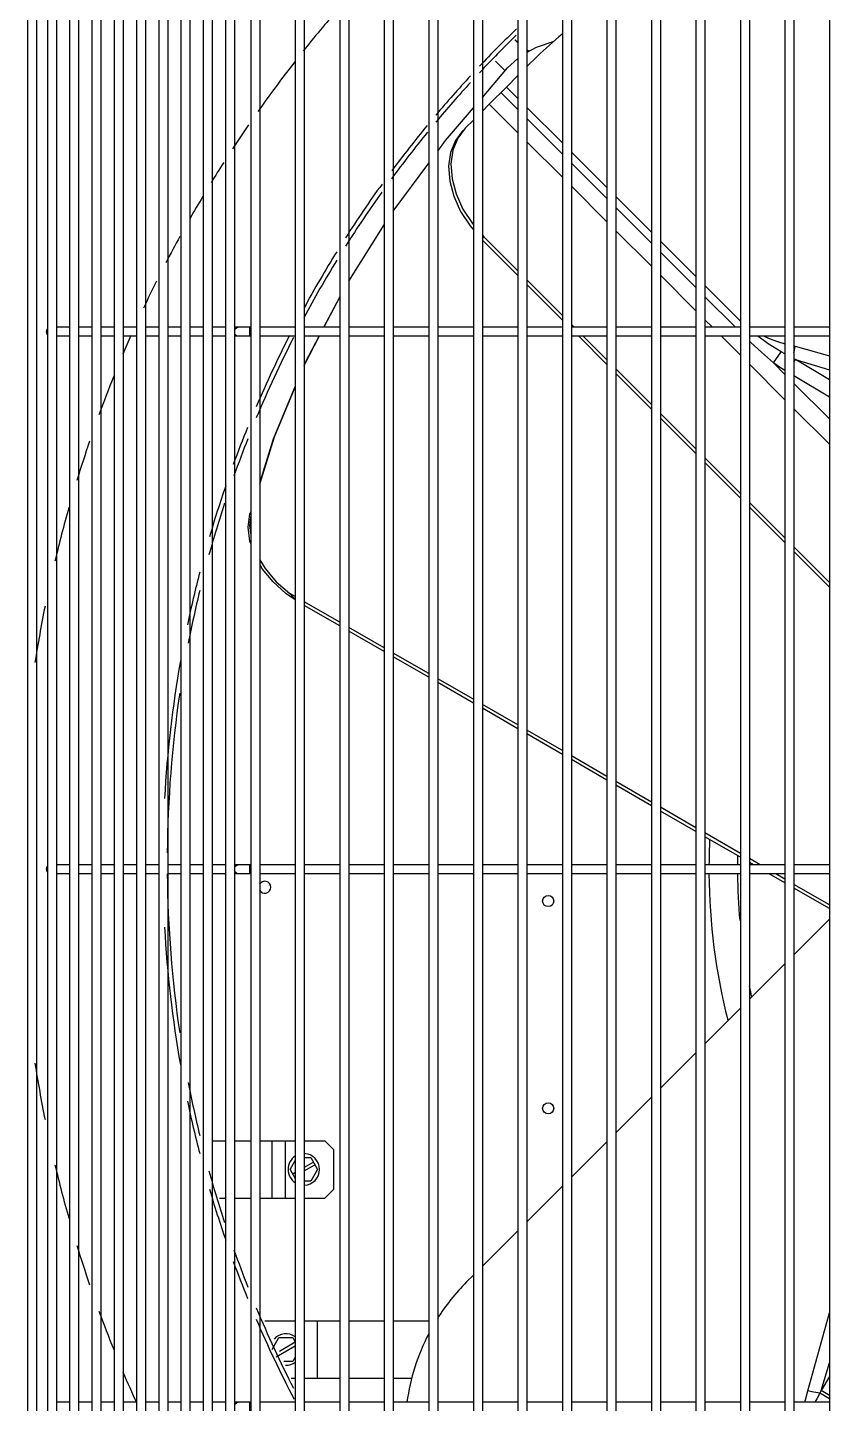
# Model space of a CAD drawing. Header units: metres. Extents: x -367 to 374, y -238 to 224.
# Drawn here: x 240.6046 to 240.8715, y 216.4616 to 216.9198 of the extents above; entities that cross this region are included whole.
import ezdxf
from ezdxf.enums import TextEntityAlignment as Align

# ---------------------------------------------------------------- set-up
doc = ezdxf.new("R2010")
doc.units = ezdxf.units.M
for name, color, linetype in [('ELE-ALIMENTADORES', 160, 'Continuous'), ('LA_BAU_BASES GERAIS_R00$0$ARQ-XREF-ATT', 8, 'Continuous'), ('LA_BAU_BASES GERAIS_R00$0$BASE', 253, 'Continuous'), ('LA_BAU_BASES GERAIS_R00$0$dutos', 31, 'Continuous')]:
    doc.layers.add(name, color=color, linetype=linetype)
doc.styles.add('LA_BAU_BASES GERAIS_R00$0$R60-125-RS', font='romans.shx', dxfattribs={"height": 0.19})
doc.styles.add('LA_BAU_BASES GERAIS_R00$0$R80-100-RS', font='romans.shx', dxfattribs={"height": 0.203})

# ---------------------------------------------------------------- blocks, each defined once
blk = doc.blocks.new('LA_BAU_BASES GERAIS_R00$0$A$C5BA41825')
at = {"layer": 'LA_BAU_BASES GERAIS_R00$0$dutos', "color": 251}
for p, q in [((-26.07111968589244, 39.12149266126528), (-26.07111968589244, 38.2755585557361)), ((-26.06811968589244, 39.12149266126528), (-26.06811968589244, 38.2755585557361)), ((-26.05629968589244, 39.12149266126528), (-26.05629968589244, 38.2755585557361)), ((-26.05329968589244, 39.12149266126528), (-26.05329968589244, 38.2755585557361)), ((-26.04147968589244, 39.12149266126528), (-26.04147968589244, 38.2755585557361)), ((-26.03847968589244, 39.12149266126528), (-26.03847968589244, 38.2755585557361)), ((-26.02665968589244, 39.12149266126528), (-26.02665968589244, 38.2755585557361)), ((-26.02365968589244, 39.12149266126528), (-26.02365968589244, 38.2755585557361)), ((-26.01183968589244, 39.12149266126528), (-26.01183968589244, 38.2755585557361)), ((-26.00883968589244, 39.12149266126528), (-26.00883968589244, 38.2755585557361)), ((-25.99701968589245, 39.12149266126528), (-25.99701968589245, 38.2755585557361)), ((-25.99401968589245, 39.12149266126528), (-25.99401968589245, 38.2755585557361)), ((-25.98219968589245, 39.12149266126528), (-25.98219968589245, 38.2755585557361)), ((-25.97919968589245, 39.12149266126528), (-25.97919968589245, 38.2755585557361)), ((-25.96737968589245, 39.12149266126528), (-25.96737968589245, 38.2755585557361)), ((-25.96437968589245, 39.12149266126528), (-25.96437968589245, 38.2755585557361)), ((-25.95255968589245, 39.12149266126528), (-25.95255968589245, 38.2755585557361)), ((-25.94955968589245, 39.12149266126528), (-25.94955968589245, 38.2755585557361)), ((-25.93773968589245, 39.12149266126528), (-25.93773968589245, 38.2755585557361)), ((-25.93473968589245, 39.12149266126528), (-25.93473968589245, 38.2755585557361)), ((-25.92291968589245, 39.12149266126528), (-25.92291968589245, 38.2755585557361)), ((-25.91991968589245, 39.12149266126528), (-25.91991968589245, 38.2755585557361)), ((-25.90809968589245, 39.12149266126528), (-25.90809968589245, 38.2755585557361)), ((-25.90509968589244, 39.12149266126528), (-25.90509968589244, 38.2755585557361)), ((-25.89327968589244, 39.12149266126528), (-25.89327968589244, 38.2755585557361)), ((-25.89027968589244, 39.12149266126528), (-25.89027968589244, 38.2755585557361)), ((-25.87845968589244, 39.12149266126528), (-25.87845968589244, 38.2755585557361)), ((-26.1454396858928, 39.10326685413645), (-26.1454396858928, 38.29566887348881)), ((-26.1424396858928, 39.10326685413645), (-26.1424396858928, 38.29566887348881)), ((-26.13871487642044, 38.33945567005253), (-26.13871487642044, 39.05945567005244)), ((-26.13571487642044, 38.33945567005253), (-26.13571487642044, 39.05945567005244)), ((-26.13130487642044, 38.33945567005253), (-26.13130487642044, 39.05945567005244)), ((-26.12830487642044, 38.33945567005253), (-26.12830487642044, 39.05945567005244)), ((-26.12389487642044, 38.33945567005253), (-26.12389487642044, 39.05945567005244)), ((-26.12089487642044, 38.33945567005253), (-26.12089487642044, 39.05945567005244)), ((-26.11648487642044, 38.33945567005253), (-26.11648487642044, 39.05945567005244)), ((-26.11348487642044, 38.33945567005253), (-26.11348487642044, 39.05945567005244)), ((-26.10907487642044, 38.33945567005253), (-26.10907487642044, 39.05945567005244)), ((-26.10607487642044, 38.33945567005253), (-26.10607487642044, 39.05945567005244)), ((-26.10166487642044, 38.33945567005253), (-26.10166487642044, 39.05945567005244)), ((-26.09866487642044, 38.33945567005253), (-26.09866487642044, 39.05945567005244)), ((-26.09425487642044, 38.33945567005253), (-26.09425487642044, 39.05945567005244)), ((-26.09125487642044, 38.33945567005253), (-26.09125487642044, 39.05945567005244)), ((-26.08684487642044, 38.33945567005253), (-26.08684487642044, 39.05945567005244)), ((-26.08384487642044, 38.33945567005253), (-26.08384487642044, 39.05945567005244)), ((-26.07943487642044, 38.33945567005253), (-26.07943487642044, 39.05945567005244)), ((-26.07643487642044, 38.33945567005253), (-26.07643487642044, 39.05945567005244)), ((-25.98219968589245, 38.97467003520489), (-25.98316058701499, 38.97563093632743)), ((-25.98219968589245, 38.97481697501507), (-25.98308703152698, 38.9755573808394)), ((-25.97857665426408, 38.971793898535), (-25.97919968589245, 38.97231375937463)), ((-25.99401968589245, 38.95652796876925), (-25.98564480057135, 38.96636409959285)), ((-25.98650446751644, 38.96550443264778), (-25.98961731527317, 38.96861728040346)), ((-25.98219968589245, 38.96943501686337), (-25.98564480057135, 38.96636409959285)), ((-25.97580447224044, 38.97015596959466), (-25.97919968589245, 38.96676075594269)), ((-25.98219968589245, 38.96376075594264), (-25.98600745129499, 38.95995299054016)), ((-25.98600745129499, 38.95995299054016), (-25.99170542368117, 38.95425501815396)), ((-25.98219968589245, 38.9524304842696), (-25.98786482106735, 38.95809562076772)), ((-25.98219968589245, 38.95614522392009), (-25.98600745129499, 38.95995299054016)), ((-25.99401968589245, 38.9519407559427), (-25.99170542368117, 38.95425501815396)), ((-25.98219968589245, 38.94474928036527), (-25.99170542368117, 38.95425501815396)), ((-25.96737968589245, 38.94132521918016), (-25.97919968589245, 38.95314522296019)), ((-25.99970542368081, 38.94625501815426), (-25.99701968589245, 38.94894075594266)), ((-25.96737968589245, 38.93761048081035), (-25.97919968589245, 38.94943048357027)), ((-25.96737968589245, 38.92992928036517), (-25.97919968589245, 38.94174928036523)), ((-26.02365968589244, 38.91862271538707), (-26.01183968589244, 38.93460458396339)), ((-25.95255968589245, 38.92650521443909), (-25.96437968589245, 38.93832521822014)), ((-25.95255968589245, 38.9227904773511), (-25.96437968589245, 38.93461048011)), ((-25.95255968589245, 38.91510928036519), (-25.96437968589245, 38.92692928036524)), ((-25.93773968589245, 38.91168520969904), (-25.94955968589245, 38.92350521347907)), ((-25.93773968589245, 38.90797047389174), (-25.94955968589245, 38.91979047665063)), ((-26.03847968589244, 38.89528782428556), (-26.02665968589244, 38.91402234943246)), ((-25.93773968589245, 38.9002892803652), (-25.94955968589245, 38.91210928036526)), ((-25.99401968589245, 38.91064824966918), (-25.9934922202459, 38.91004181471828)), ((-25.99401968589245, 38.90951434907174), (-25.9934922202459, 38.91004181471828)), ((-25.98219968589245, 38.89719928036527), (-25.99401968589245, 38.90901928036521)), ((-25.98219968589245, 38.89874928036488), (-25.9934922202459, 38.91004181471828)), ((-25.92291968589245, 38.89686520495798), (-25.93473968589245, 38.90868520873903)), ((-25.92291968589245, 38.89315047043249), (-25.93473968589245, 38.90497047319138)), ((-25.96737968589245, 38.8839292803649), (-25.97919968589245, 38.89574928036484)), ((-25.96737968589245, 38.88237928036517), (-25.97919968589245, 38.89419928036523)), ((-25.92291968589245, 38.88546928036521), (-25.93473968589245, 38.89728928036527)), ((-25.90809968589245, 38.88204520021793), (-25.91991968589245, 38.8938652039991)), ((-26.04147968589244, 38.89008331133834), (-26.04678736045826, 38.87995567005328)), ((-26.0467502353339, 38.87995567005328), (-26.04147968589244, 38.89001253745573)), ((-25.90972488859281, 38.87995567005328), (-25.91991968589245, 38.89015046973213)), ((-26.13130487642044, 38.87995567005328), (-26.13571487642044, 38.87995567005328)), ((-26.12389487642044, 38.87995567005328), (-26.12830487642044, 38.87995567005328)), ((-26.11648487642044, 38.87995567005328), (-26.12089487642044, 38.87995567005328)), ((-26.10907487642044, 38.87995567005328), (-26.11348487642044, 38.87995567005328)), ((-26.10166487642044, 38.87995567005328), (-26.10607487642044, 38.87995567005328)), ((-26.09425487642044, 38.87995567005328), (-26.09866487642044, 38.87995567005328)), ((-26.08684487642044, 38.87995567005328), (-26.09125487642044, 38.87995567005328)), ((-26.07943487642044, 38.87995567005328), (-26.08384487642044, 38.87995567005328)), ((-26.07111968589244, 38.87995567005328), (-26.07643487642044, 38.87995567005328)), ((-26.07143968589208, 38.87695567005323), (-26.07143968589208, 38.87995567005328)), ((-26.05629968589244, 38.87995567005328), (-26.06811968589244, 38.87995567005328)), ((-26.04147968589244, 38.87995567005328), (-26.05329968589244, 38.87995567005328)), ((-26.02665968589244, 38.87995567005328), (-26.03847968589244, 38.87995567005328)), ((-26.01183968589244, 38.87995567005328), (-26.02365968589244, 38.87995567005328)), ((-25.99701968589245, 38.87995567005328), (-26.00883968589244, 38.87995567005328)), ((-25.98219968589245, 38.87995567005328), (-25.99401968589245, 38.87995567005328)), ((-25.96737968589245, 38.87995567005328), (-25.97919968589245, 38.87995567005328)), ((-25.96340607557972, 38.87995567005328), (-25.96437968589245, 38.88092928036485)), ((-25.95255968589245, 38.87995567005328), (-25.96437968589245, 38.87995567005328)), ((-25.93773968589245, 38.87995567005328), (-25.94955968589245, 38.87995567005328)), ((-25.92291968589245, 38.87995567005328), (-25.93473968589245, 38.87995567005328)), ((-25.91740607558044, 38.87995567005328), (-25.91991968589245, 38.88246928036517)), ((-25.90809968589245, 38.87995567005328), (-25.91991968589245, 38.87995567005328)), ((-25.89327968589244, 38.87995567005328), (-25.90509968589244, 38.87995567005328)), ((-25.87845968589244, 38.87995567005328), (-25.89027968589244, 38.87995567005328)), ((-26.13130487642044, 38.87695567005323), (-26.13571487642044, 38.87695567005323)), ((-26.12389487642044, 38.87695567005323), (-26.12830487642044, 38.87695567005323)), ((-26.11648487642044, 38.87695567005323), (-26.12089487642044, 38.87695567005323)), ((-26.10907487642044, 38.87695567005323), (-26.11348487642044, 38.87695567005323)), ((-26.10166487642044, 38.87695567005323), (-26.10607487642044, 38.87695567005323)), ((-26.09425487642044, 38.87695567005323), (-26.09866487642044, 38.87695567005323)), ((-26.08684487642044, 38.87695567005323), (-26.09125487642044, 38.87695567005323)), ((-26.07943487642044, 38.87695567005323), (-26.08384487642044, 38.87695567005323)), ((-26.07111968589244, 38.87695567005323), (-26.07643487642044, 38.87695567005323)), ((-26.05629968589244, 38.87695567005323), (-26.06811968589244, 38.87695567005323)), ((-26.04147968589244, 38.87695567005323), (-26.05329968589244, 38.87695567005323)), ((-26.02665968589244, 38.87695567005323), (-26.03847968589244, 38.87695567005323)), ((-26.01183968589244, 38.87695567005323), (-26.02365968589244, 38.87695567005323)), ((-25.99701968589245, 38.87695567005323), (-26.00883968589244, 38.87695567005323)), ((-25.98219968589245, 38.87695567005323), (-25.99401968589245, 38.87695567005323)), ((-25.96737968589245, 38.87695567005323), (-25.97919968589245, 38.87695567005323)), ((-25.95255968589245, 38.87695567005323), (-25.96437968589245, 38.87695567005323)), ((-25.95255968589245, 38.86755928036519), (-25.96195607558044, 38.87695567005323)), ((-25.95255968589245, 38.86910928036491), (-25.96040607557972, 38.87695567005323)), ((-25.93773968589245, 38.87695567005323), (-25.94955968589245, 38.87695567005323)), ((-25.92291968589245, 38.87695567005323), (-25.93473968589245, 38.87695567005323)), ((-25.90809968589245, 38.87695567005323), (-25.91991968589245, 38.87695567005323)), ((-25.90809968589245, 38.87064928036523), (-25.91440607558044, 38.87695567005323)), ((-25.89327968589244, 38.87695567005323), (-25.90509968589244, 38.87695567005323)), ((-25.87845968589244, 38.87695567005323), (-25.89027968589244, 38.87695567005323)), ((-25.8971278420459, 38.86812743651944), (-25.89454406948481, 38.87177522368847)), ((-25.89327968589244, 38.87107140457795), (-25.89454406815608, 38.87177522556487)), ((-25.89027968589244, 38.87372887552192), (-25.88985798005753, 38.87362357959319)), ((-25.88985798005753, 38.87362357959319), (-25.87845968589244, 38.87046589956492)), ((-25.93773968589245, 38.85428928036481), (-25.94955968589245, 38.86610928036487)), ((-25.89327968589244, 38.85582928036524), (-25.90509968589244, 38.86764928036519)), ((-25.89327968589244, 38.86427928036483), (-25.8971278420459, 38.86812743651944)), ((-25.88973980228917, 38.86924215262309), (-25.89027968589244, 38.86950312631359)), ((-25.89027968589244, 38.86834363541936), (-25.88973980228808, 38.86924215262525)), ((-25.88973980232844, 38.86924215264924), (-25.87845968589244, 38.8657927396107)), ((-25.87845968589244, 38.86246437490411), (-25.88973980232844, 38.86924215264924)), ((-25.93773968589245, 38.8527392803652), (-25.94955968589245, 38.86455928036526)), ((-25.87845968589244, 38.85667625235328), (-25.89027968589244, 38.86377842486991)), ((-25.87845968589244, 38.84945928036484), (-25.89027968589244, 38.8612792803649)), ((-25.87845968589244, 38.84100928036526), (-25.89027968589244, 38.8528292803652)), ((-25.92291968589245, 38.83946928036482), (-25.93473968589245, 38.85128928036488)), ((-25.92291968589245, 38.83791928036521), (-25.93473968589245, 38.84973928036527)), ((-25.90809968589245, 38.82464928036484), (-25.91991968589245, 38.83646928036489)), ((-25.90809968589245, 38.82309928036523), (-25.91991968589245, 38.83491928036528)), ((-25.89327968589244, 38.80982928036485), (-25.90509968589244, 38.82164928036491)), ((-25.89327968589244, 38.80827928036524), (-25.90509968589244, 38.82009928036518)), ((-26.07114807769499, 38.8186200156681), (-26.07138526712153, 38.81785725526299)), ((-26.07111968589244, 38.81831725544555), (-26.07138526712153, 38.81785725526299)), ((-25.87845968589244, 38.79500928036487), (-25.89027968589244, 38.80682928036481)), ((-25.87845968589244, 38.79345928036525), (-25.89027968589244, 38.8052792803652)), ((-26.05629968589244, 38.79030327123974), (-26.05808501501863, 38.79133403149137)), ((-26.04147968589244, 38.78174694025029), (-26.05329968589244, 38.78857122043246)), ((-26.04147968589244, 38.78049921211573), (-26.05329968589244, 38.7873234922979)), ((-26.02665968589244, 38.77319060926084), (-26.03847968589244, 38.78001488944301)), ((-26.02665968589244, 38.77194288112628), (-26.03847968589244, 38.77876716130845)), ((-26.01183968589244, 38.76463427827139), (-26.02365968589244, 38.77145855845356)), ((-26.01183968589244, 38.76338655013683), (-26.02365968589244, 38.770210830319)), ((-25.99701968589245, 38.75607794728307), (-26.00883968589244, 38.76290222746411)), ((-25.99701968589245, 38.75483021914852), (-26.00883968589244, 38.76165449932955)), ((-25.98219968589245, 38.74752161629362), (-25.99401968589245, 38.75434589647466)), ((-25.98219968589245, 38.74627388815907), (-25.99401968589245, 38.7530981683401)), ((-25.96737968589245, 38.73896528530418), (-25.97919968589245, 38.74578956548521)), ((-25.96737968589245, 38.73771755716962), (-25.97919968589245, 38.74454183735065)), ((-25.95255968589245, 38.73040895431473), (-25.96437968589245, 38.73723323449576)), ((-25.95255968589245, 38.72916122618017), (-25.96437968589245, 38.7359855063612)), ((-25.93773968589245, 38.72185262332528), (-25.94955968589245, 38.72867690350631)), ((-25.93773968589245, 38.72060489519072), (-25.94955968589245, 38.72742917537175)), ((-25.92291968589245, 38.71329629233583), (-25.93473968589245, 38.72012057251686)), ((-25.92291968589245, 38.71204856420127), (-25.93473968589245, 38.71887284438344)), ((-25.90809968589245, 38.70473996134626), (-25.91991968589245, 38.71156424152855)), ((-25.90809968589245, 38.70349223321182), (-25.91991968589245, 38.71031651339399)), ((-26.13130487642044, 38.70095567005251), (-26.13571487642044, 38.70095567005251)), ((-26.12389487642044, 38.70095567005251), (-26.12830487642044, 38.70095567005251)), ((-26.11648487642044, 38.70095567005251), (-26.12089487642044, 38.70095567005251)), ((-26.10907487642044, 38.70095567005251), (-26.11348487642044, 38.70095567005251)), ((-26.10166487642044, 38.70095567005251), (-26.10607487642044, 38.70095567005251)), ((-26.09425487642044, 38.70095567005251), (-26.09866487642044, 38.70095567005251)), ((-26.08684487642044, 38.70095567005251), (-26.09125487642044, 38.70095567005251)), ((-26.07943487642044, 38.70095567005251), (-26.08384487642044, 38.70095567005251)), ((-26.07111968589244, 38.70095567005251), (-26.07643487642044, 38.70095567005251)), ((-26.07143968589208, 38.69795567005247), (-26.07143968589208, 38.70095567005251)), ((-26.05629968589244, 38.70095567005251), (-26.06811968589244, 38.70095567005251)), ((-26.04147968589244, 38.70095567005251), (-26.05329968589244, 38.70095567005251)), ((-26.02665968589244, 38.70095567005251), (-26.03847968589244, 38.70095567005251)), ((-26.01183968589244, 38.70095567005251), (-26.02365968589244, 38.70095567005251)), ((-25.99701968589245, 38.70095567005251), (-26.00883968589244, 38.70095567005251)), ((-25.98219968589245, 38.70095567005251), (-25.99401968589245, 38.70095567005251)), ((-25.96737968589245, 38.70095567005251), (-25.97919968589245, 38.70095567005251)), ((-25.95255968589245, 38.70095567005251), (-25.96437968589245, 38.70095567005251)), ((-25.93773968589245, 38.70095567005251), (-25.94955968589245, 38.70095567005251)), ((-25.92291968589245, 38.70095567005251), (-25.93473968589245, 38.70095567005251)), ((-25.90809968589245, 38.70095567005251), (-25.91991968589245, 38.70095567005251)), ((-25.90154510110117, 38.70095567005251), (-25.90509968589244, 38.7030079105391)), ((-25.90370622962481, 38.70095567005251), (-25.90509968589244, 38.70176018240454)), ((-25.89327968589244, 38.70095567005251), (-25.90509968589244, 38.70095567005251)), ((-25.87845968589244, 38.70095567005251), (-25.89027968589244, 38.70095567005251)), ((-26.13130487642044, 38.69795567005247), (-26.13571487642044, 38.69795567005247)), ((-26.12389487642044, 38.69795567005247), (-26.12830487642044, 38.69795567005247)), ((-26.11648487642044, 38.69795567005247), (-26.12089487642044, 38.69795567005247)), ((-26.10907487642044, 38.69795567005247), (-26.11348487642044, 38.69795567005247)), ((-26.10166487642044, 38.69795567005247), (-26.10607487642044, 38.69795567005247)), ((-26.09425487642044, 38.69795567005247), (-26.09866487642044, 38.69795567005247)), ((-26.08684487642044, 38.69795567005247), (-26.09125487642044, 38.69795567005247)), ((-26.07943487642044, 38.69795567005247), (-26.08384487642044, 38.69795567005247)), ((-26.07111968589244, 38.69795567005247), (-26.07643487642044, 38.69795567005247)), ((-26.05629968589244, 38.69795567005247), (-26.06811968589244, 38.69795567005247)), ((-26.04147968589244, 38.69795567005247), (-26.05329968589244, 38.69795567005247)), ((-26.02665968589244, 38.69795567005247), (-26.03847968589244, 38.69795567005247)), ((-26.01183968589244, 38.69795567005247), (-26.02365968589244, 38.69795567005247)), ((-25.99701968589245, 38.69795567005247), (-26.00883968589244, 38.69795567005247)), ((-25.98219968589245, 38.69795567005247), (-25.99401968589245, 38.69795567005247)), ((-25.96737968589245, 38.69795567005247), (-25.97919968589245, 38.69795567005247)), ((-25.95255968589245, 38.69795567005247), (-25.96437968589245, 38.69795567005247)), ((-25.93773968589245, 38.69795567005247), (-25.94955968589245, 38.69795567005247)), ((-25.92291968589245, 38.69795567005247), (-25.93473968589245, 38.69795567005247)), ((-25.90809968589245, 38.69795567005247), (-25.91991968589245, 38.69795567005247)), ((-25.89327968589244, 38.69795567005247), (-25.90509968589244, 38.69795567005247)), ((-25.89327968589244, 38.69493590222237), (-25.8985100772019, 38.69795567005247)), ((-25.89327968589244, 38.69618363035681), (-25.89634894867935, 38.69795567005247)), ((-25.87845968589244, 38.69795567005247), (-25.89027968589244, 38.69795567005247)), ((-25.87845968589244, 38.68762729936736), (-25.89027968589244, 38.69445157954954)), ((-25.87845968589244, 38.68637957123292), (-25.89027968589244, 38.69320385141509)), ((-25.87845968589244, 38.68283466697687), (-25.89027968589244, 38.67101466697682)), ((-25.89327968589244, 38.66801466697689), (-25.90509968589244, 38.65619466697683)), ((-25.90809968589245, 38.6531946669769), (-25.91991968589245, 38.64137466697684)), ((-25.92291968589245, 38.63837466697692), (-25.93473968589245, 38.62655466697686)), ((-25.93773968589245, 38.62355466697682), (-25.94955968589245, 38.61173466697687)), ((-26.08384487642044, 38.60908409960336), (-26.07943487642044, 38.60908409960336)), ((-26.07643487642044, 38.60908409960336), (-26.07111968589244, 38.60908409960336)), ((-26.06811968589244, 38.60908409960336), (-26.05629968589244, 38.60908409960336)), ((-26.06395639031862, 38.5899840996027), (-26.06395639031862, 38.60908409960336)), ((-26.05955639031899, 38.5899840996027), (-26.05955639031899, 38.60908409960336)), ((-26.05329968589244, 38.60908409960336), (-26.04645639031935, 38.60908409960336)), ((-26.04345639031935, 38.60608409960344), (-26.04645639031935, 38.60908409960336)), ((-26.04345639031935, 38.59298409960263), (-26.04345639031935, 38.60608409960344)), ((-25.95255968589245, 38.60873466697683), (-25.96437968589245, 38.59691466697689)), ((-26.05802900445135, 38.59953409960303), (-26.05629968589244, 38.60252936720883)), ((-26.05329968589244, 38.60349409960304), (-26.05117008325281, 38.60349409960304)), ((-26.05027692971971, 38.60194711230486), (-26.05329968589244, 38.60020192321576)), ((-26.05329968589244, 38.59904722267686), (-26.04977692972007, 38.60108108690122)), ((-26.05117008325281, 38.60349409960304), (-26.04888377618699, 38.59953409960303)), ((-26.05802900445135, 38.59953409960303), (-26.05629968589244, 38.59653883199724)), ((-26.05629968589244, 38.59846987240746), (-26.05713585091826, 38.59798711230485)), ((-26.05663585091862, 38.59712108690121), (-26.05629968589244, 38.59731517186958)), ((-26.05117008325281, 38.59557409960303), (-26.05329968589244, 38.59557409960303)), ((-26.04888377618699, 38.59953409960303), (-26.05117008325281, 38.59557409960303)), ((-26.04645639031935, 38.5899840996027), (-26.04345639031935, 38.59298409960263)), ((-25.96737968589245, 38.59391466697684), (-25.97919968589245, 38.5820946669769)), ((-26.08147843533353, 38.5899840996027), (-26.07943487642044, 38.5899840996027)), ((-26.07643487642044, 38.5899840996027), (-26.07111968589244, 38.5899840996027)), ((-26.06811968589244, 38.5899840996027), (-26.05629968589244, 38.5899840996027)), ((-26.05329968589244, 38.5899840996027), (-26.04645639031935, 38.5899840996027)), ((-25.98219968589245, 38.57909466697686), (-25.99401968589245, 38.56727466697691)), ((-25.99701968589245, 38.56427466697687), (-25.99926428498917, 38.56203006788019)), ((-25.88565342237136, 38.52577237588741), (-25.87845968589244, 38.55173964419942)), ((-26.06645639031899, 38.54908409960342), (-26.05629968589244, 38.54908409960342)), ((-26.05329968589244, 38.54908409960342), (-26.04147968589244, 38.54908409960342)), ((-26.04895639031862, 38.52998409960264), (-26.04895639031862, 38.54908409960342)), ((-26.03847968589244, 38.54908409960342), (-26.02665968589244, 38.54908409960342)), ((-26.02365968589244, 38.54908409960342), (-26.01183968589244, 38.54908409960342)), ((-26.06402900445135, 38.53953409960309), (-26.06174269738553, 38.54349409960309)), ((-26.06263585091862, 38.53712108690127), (-26.05629968589244, 38.54077927348419)), ((-26.06174269738553, 38.54349409960309), (-26.05717008325281, 38.54349409960309)), ((-26.05629968589244, 38.5419339740231), (-26.0615571184219, 38.53889859393655)), ((-26.05717008325281, 38.54349409960309), (-26.05629968589244, 38.54198652715138)), ((-26.05629968589244, 38.53708167205468), (-26.05717008325281, 38.53557409960308)), ((-26.05717008325281, 38.53557409960308), (-26.06009898328008, 38.53557409960308)), ((-25.88127199542735, 38.52589055361648), (-25.87845968589244, 38.53508724263509)), ((-26.0576471892248, 38.52998409960264), (-26.05629968589244, 38.52998409960264)), ((-26.05329968589244, 38.52998409960264), (-26.04147968589244, 38.52998409960264)), ((-26.03847968589244, 38.52998409960264), (-26.02665968589244, 38.52998409960264)), ((-26.02365968589244, 38.52998409960264), (-26.01737191300335, 38.52998409960264)), ((-25.87845968589244, 38.53057102267474), (-25.88127199542735, 38.52589055361648)), ((-26.13130487642044, 38.52195567005288), (-26.13571487642044, 38.52195567005288)), ((-26.12389487642044, 38.52195567005288), (-26.12830487642044, 38.52195567005288)), ((-26.11648487642044, 38.52195567005288), (-26.12089487642044, 38.52195567005288)), ((-26.10907487642044, 38.52195567005288), (-26.11348487642044, 38.52195567005288)), ((-26.10166487642044, 38.52195567005288), (-26.10607487642044, 38.52195567005288)), ((-26.09425487642044, 38.52195567005288), (-26.09866487642044, 38.52195567005288)), ((-26.08684487642044, 38.52195567005288), (-26.09125487642044, 38.52195567005288)), ((-26.07943487642044, 38.52195567005288), (-26.08384487642044, 38.52195567005288)), ((-26.07111968589244, 38.52195567005288), (-26.07643487642044, 38.52195567005288)), ((-26.07143968589208, 38.51895567005283), (-26.07143968589208, 38.52195567005288)), ((-26.05629968589244, 38.52195567005288), (-26.06811968589244, 38.52195567005288)), ((-26.04147968589244, 38.52195567005288), (-26.05329968589244, 38.52195567005288)), ((-26.02665968589244, 38.52195567005288), (-26.03847968589244, 38.52195567005288)), ((-26.01183968589244, 38.52195567005288), (-26.02365968589244, 38.52195567005288)), ((-25.99701968589245, 38.52195567005288), (-26.00883968589244, 38.52195567005288)), ((-25.98219968589245, 38.52195567005288), (-25.99401968589245, 38.52195567005288)), ((-25.96737968589245, 38.52195567005288), (-25.97919968589245, 38.52195567005288)), ((-25.95255968589245, 38.52195567005288), (-25.96437968589245, 38.52195567005288)), ((-25.93773968589245, 38.52195567005288), (-25.94955968589245, 38.52195567005288)), ((-25.92291968589245, 38.52195567005288), (-25.93473968589245, 38.52195567005288)), ((-25.90809968589245, 38.52195567005288), (-25.91991968589245, 38.52195567005288)), ((-25.89327968589244, 38.52195567005288), (-25.90509968589244, 38.52195567005288)), ((-25.87845968589244, 38.52195567005288), (-25.89027968589244, 38.52195567005288)), ((-25.88127199540226, 38.52589055365684), (-25.88168391562008, 38.52503977415063)), ((-25.87845968589244, 38.52307028274481), (-25.88168376484335, 38.52503968205065)), ((-25.87845968589244, 38.52420074762335), (-25.88127199540335, 38.52589055365684))]:
    blk.add_line(p, q, dxfattribs=at)
for points in [[(-25.97015845025972, 38.97507034739726), (-25.97052011833171, 38.97502716038446), (-25.97616100467354, 38.97317805344449), (-25.97919968589245, 38.97143690458631)], [(-26.00883968589244, 38.93866089578455), (-26.00624270524335, 38.94217228355285), (-25.99701968589245, 38.95300453037726)], [(-26.00048042368117, 38.94548001815394), (-26.00299917275535, 38.94214605756815), (-26.00460591620372, 38.93812500770559), (-26.00523890777753, 38.93357139525972), (-26.00487382196371, 38.92866021300051), (-26.00352468880553, 38.92358019490962), (-26.00124335473499, 38.91852656323249), (-25.99811749014081, 38.91369352620154), (-25.99701968589245, 38.9124313646372)], [(-25.99970542368081, 38.94625501815426), (-26.00222417275608, 38.94292105756847), (-26.00383091620444, 38.93890000770591), (-26.00446390777717, 38.93434639525901), (-26.00409882196335, 38.92943521300083), (-26.00274968880626, 38.92435519490994), (-26.00046835473572, 38.91930156323281), (-25.99734249014044, 38.91446852620197), (-25.99701968589245, 38.91409739344635)], [(-26.13913583831535, 38.8784556700532), (-26.13888774411353, 38.87933734793182), (-26.13871487642044, 38.87948237338856)], [(-26.07643487642044, 38.87916984900266), (-26.07638774411317, 38.87933734793182), (-26.07573822506044, 38.87988225482775), (-26.07533680020953, 38.87995567005328)], [(-26.13871487642044, 38.87742896671682), (-26.13888774411353, 38.87757399217469), (-26.13913583831535, 38.8784556700532)], [(-26.07533680020953, 38.87695567005323), (-26.07573822506044, 38.87702908527865), (-26.07638774411317, 38.87757399217469), (-26.07643487642044, 38.87774149110271)], [(-26.05329968589244, 38.86724225089472), (-26.0528541701419, 38.8683085991579), (-26.04832245933681, 38.87695567005323)], [(-26.04835959462953, 38.87695567005323), (-26.05325679891572, 38.86761125232272), (-26.05329968589244, 38.86750860874736)], [(-25.8971278420459, 38.86812743651944), (-25.9010988206408, 38.87162333998742), (-25.90459861319426, 38.87488933327472), (-25.90509968589244, 38.87538069894163)], [(-25.89454406948481, 38.87177522368847), (-25.89882564044154, 38.87444099522781), (-25.90233152018262, 38.87695567005323)], [(-25.90023205762117, 38.87695567005323), (-25.89851652327135, 38.8762358963329), (-25.8957869992339, 38.87525632980373), (-25.89327968589244, 38.87449790845358)], [(-25.89027968589244, 38.87143971476337), (-25.89012674991353, 38.87226830859436), (-25.8898579794859, 38.87362358016492)], [(-25.89327968589244, 38.86558989477976), (-25.89506838375135, 38.86672276426737), (-25.8971278420459, 38.86812743651944)], [(-26.05629968589244, 38.86032855666269), (-26.06364497462917, 38.84274870476236), (-26.06811968589244, 38.82835880288883)], [(-26.06811968589244, 38.82775360728488), (-26.06323984151972, 38.84345034751357), (-26.05629968589244, 38.86006170837436)], [(-26.07111968589244, 38.80790784354701), (-26.07138628357826, 38.8086809836401), (-26.07194079857862, 38.81340317015065), (-26.07138526712153, 38.81785725526299)], [(-26.07111968589244, 38.81737109131359), (-26.07153000770481, 38.81396193242119), (-26.07111968589244, 38.81078204543064)], [(-26.06811968589244, 38.80252658506629), (-26.06636335817208, 38.79959011271399), (-26.0626126847899, 38.79520858112346), (-26.05808501501863, 38.79133403149137)], [(-26.05629968589244, 38.7892138527659), (-26.05939954754153, 38.7912993967783), (-26.06367611167499, 38.79515705032736), (-26.06718383409572, 38.79945326028053), (-26.06811968589244, 38.80109199588492)], [(-26.05629968589244, 38.78933562409907), (-26.05704339319499, 38.79003031644709), (-26.05808501501863, 38.79133403149137)], [(-26.07643487642044, 38.70016984900303), (-26.07638774411317, 38.70033734793105), (-26.07573822506044, 38.70088225482709), (-26.07533680020953, 38.70095567005251)], [(-26.13913583831535, 38.69945567005254), (-26.13888774411353, 38.70033734793105), (-26.13871487642044, 38.70048237338881)], [(-26.13871487642044, 38.69842896671719), (-26.13888774411353, 38.69857399217392), (-26.13913583831535, 38.69945567005254)], [(-26.07533680020953, 38.69795567005247), (-26.07573822506044, 38.69802908527799), (-26.07638774411317, 38.69857399217392), (-26.07643487642044, 38.69874149110308)], [(-26.07643487642044, 38.5211698490034), (-26.07638774411317, 38.52133734793142), (-26.07573822506044, 38.52188225482746), (-26.07533680020953, 38.52195567005288)], [(-25.88664723228299, 38.52195567005288), (-25.88641337984917, 38.52272877767609), (-25.88565342237136, 38.52577237588741)], [(-25.88168394309135, 38.52503971799717), (-25.88297268259935, 38.52525896039617), (-25.88429815137354, 38.52550360603141), (-25.88565342294408, 38.52577237645903)], [(-25.88168376484335, 38.52503968205065), (-25.88266679254444, 38.52313114828303), (-25.88332112491826, 38.52195567005288)]]:
    blk.add_lwpolyline(points, dxfattribs=at)
for centre in [(-25.97210838038262, 38.68887436454338), (-25.97210838038262, 38.61987436454342)]:
    blk.add_circle(centre, 0.001849999999636363, dxfattribs=at)
for centre, radius, start, end in [((-25.71393938038226, 38.70157436454269), 0.4341807889319999, 139.1189088672783, 141.4832183247459), ((-25.71393938038226, 38.70157436454269), 0.3850000000003635, 134.2828963076709, 136.8826803565998), ((-25.71393938038226, 38.70157436454269), 0.3864947102519999, 134.0546885766629, 136.6444479240934), ((-25.82928099649499, 38.81359381460561), 0.2144314280116363, 130.1159438133721, 133.1029659522888), ((-25.71393938038226, 38.70157436454269), 0.4341807889319999, 142.0828457487554, 144.8074965267213), ((-25.71393938038226, 38.70157436454269), 0.3864947102519999, 137.3017190698173, 139.8916080679687), ((-25.71393938038226, 38.70157436454269), 0.3850000000003635, 137.5425065210501, 140.1425084944499), ((-25.71393938038226, 38.70157436454269), 0.4341807889319999, 145.5217081476424, 146.7875267556299), ((-25.71393938038226, 38.70157436454269), 0.3850000000003635, 140.8025406847057, 143.7126398569019), ((-25.71393938038226, 38.70157436454269), 0.3864947102519999, 140.5490610882829, 143.3864186506927), ((-25.71393938038226, 38.70157436454269), 0.4341807889319999, 147.5018369537502, 148.5511189890831), ((-25.71393938038226, 38.70157436454269), 0.3864947102519999, 144.2003454210044, 147.4079394632842), ((-25.71393938038226, 38.70157436454269), 0.4341807889319999, 149.2640895381545, 150.3867863786689), ((-25.71393938038226, 38.70157436454269), 0.3850000000003635, 144.529769385582, 147.7498888214068), ((-25.71393938038226, 38.70157436454269), 0.4341807889319999, 151.2815871147513, 152.5990149546678), ((-25.71393938038226, 38.70157436454269), 0.3850000000003635, 148.5672152784357, 151.8617121282109), ((-25.71393938038226, 38.70157436454269), 0.3864947102519999, 148.2221120319734, 151.4294851943876), ((-25.71393938038226, 38.70157436454269), 0.4341807889319999, 153.4960116457204, 154.8147117819778), ((-25.71393938038226, 38.70157436454269), 0.4341807889319999, 156.1434498954971, 157.0272945731043), ((-25.71393938038226, 38.70157436454269), 0.3864947102519999, 152.9681115072243, 156.8513292707948), ((-25.71393938038226, 38.70157436454269), 0.3850000000003635, 152.9747051280733, 157.3593921056099), ((-25.71393938038226, 38.70157436454269), 0.4341807889319999, 158.0801452772676, 159.8905240256441), ((-25.71393938038226, 38.70157436454269), 0.3864947102519999, 157.9597651796395, 159.9234316602906), ((-25.71393938038226, 38.70157436454269), 0.3850000000003635, 158.4720984317971, 160.4433225433272), ((-25.71393938038226, 38.70157436454269), 0.4341807889319999, 161.1238579261423, 162.9367498326849), ((-25.71393938038226, 38.70157436454269), 0.3864947102519999, 161.0316505356367, 163.6832612999529), ((-25.71393938038226, 38.70157436454269), 0.4341807889319999, 164.1682996271812, 166.6172822175898), ((-25.71393938038226, 38.70157436454269), 0.3850000000003635, 161.875007392319, 164.551365351106), ((-25.71393938038226, 38.70157436454269), 0.3864947102519999, 165.4966763267307, 168.1624648090366), ((-25.71393938038226, 38.70157436454269), 0.3850000000003635, 166.3717850995127, 169.0481081659241), ((-25.71393938038226, 38.70157436454269), 0.4341807889319999, 168.6452909258852, 171.1631622240671), ((-25.71393938038226, 38.70157436454269), 0.3864947102519999, 169.9763560308409, 176.820391693556), ((-25.71393938038226, 38.70157436454269), 0.3850000000003635, 171.5502265737585, 179.5046949095205), ((-25.71383009936154, 38.69956275658308), 0.2047499999999999, 177.2821753287273, 179.6099138574336), ((-25.71383009936154, 38.69956275658308), 0.1952500000003635, 178.7569481306335, 179.590933991751), ((-25.71393938038226, 38.70157436454269), 0.3850000000003635, 180.5411977519962, 188.4497734262415), ((-25.71383009936154, 38.69956275658308), 0.2047499999999999, 180.450065421145, 194.2173121892082), ((-25.71383009936154, 38.69956275658308), 0.1952500000003635, 180.4719636081227, 185.0458528567025), ((-26.06645639031899, 38.69348409960264), 0.001999999999636363, 209.6482765316035, 150.3517234683965), ((-25.71393938038226, 38.70157436454269), 0.3864947102519999, 183.179608306444, 190.0236439691591), ((-25.71383009936154, 38.69956275658308), 0.1952500000003635, 191.5160834452658, 192.5824574550821), ((-25.71393938038226, 38.70157436454269), 0.4341807889319999, 188.8368419817698, 191.3547090407961), ((-25.71393938038226, 38.70157436454269), 0.3850000000003635, 190.9518918340759, 193.6282149004873), ((-25.71393938038226, 38.70157436454269), 0.3864947102519999, 191.8375351909635, 194.5033236732693), ((-26.05345639031862, 38.59953409960303), 0.005249999999999999, 271.7144744641292, 88.28552553587083), ((-25.71393938038226, 38.70157436454269), 0.4341807889319999, 193.3827139589338, 195.8317030406674), ((-26.05345639031862, 38.59953409960303), 0.005249999999999999, 122.8837395411152, 237.1162604588848), ((-25.71393938038226, 38.70157436454269), 0.3850000000003635, 195.4486346488941, 198.1249926076805), ((-25.71393938038226, 38.70157436454269), 0.3864947102519999, 196.3167387000471, 198.9683494643633), ((-25.71393938038226, 38.70157436454269), 0.4341807889319999, 197.0632513937213, 198.8761415093494), ((-25.71393938038226, 38.70157436454269), 0.3850000000003635, 199.5566774566728, 201.5279015682029), ((-25.71393938038226, 38.70157436454269), 0.3864947102519999, 200.076568339709, 202.0402348203605), ((-25.94976681030627, 38.51253259319719), 0.07000000000036362, 134.9999999997854, 147.8045441911942), ((-25.71393938038226, 38.70157436454269), 0.4341807889319999, 200.1094741636053, 201.9198506010113), ((-25.71393938038226, 38.70157436454269), 0.3864947102519999, 203.1486707292051, 207.5165005335441), ((-25.71393938038226, 38.70157436454269), 0.3850000000003635, 202.6406078943901, 207.0252948719267), ((-26.05945639031862, 38.53953409960309), 0.005249999999999999, 52.96733762506021, 138.2383652589184), ((-25.94976681030627, 38.51253259319719), 0.07000000000036362, 152.5503268310257, 172.2433879113059), ((-25.71393938038226, 38.70157436454269), 0.4341807889319999, 202.9727089215527, 204.4805140464027), ((-26.05945639031862, 38.53953409960309), 0.005249999999999999, 269.0891671452651, 307.0326623749394)]:
    blk.add_arc(centre, radius, start, end, dxfattribs=at)
blk = doc.blocks.new('LA_BAU_BASES GERAIS_R00')
at = {"layer": 'LA_BAU_BASES GERAIS_R00$0$ARQ-XREF-ATT'}
blk.add_blockref('LA_BAU_BASES GERAIS_R00$0$A$C5BA41825', (266.75, 177.9399999999999), dxfattribs=at)
at = {"layer": 'LA_BAU_BASES GERAIS_R00$0$BASE', "style": 'LA_BAU_BASES GERAIS_R00$0$R60-125-RS'}
for p in [(242.7815727361595, 218.919159373358), (358.6365727361596, 192.964159373358)]:
    blk.add_attdef('S', text='', height=0.19, rotation=90, dxfattribs=at).set_placement(p, align=Align.MIDDLE_CENTER)
at = {"layer": 'LA_BAU_BASES GERAIS_R00$0$BASE', "style": 'LA_BAU_BASES GERAIS_R00$0$R80-100-RS'}
blk.add_attdef('ACESSO', text='', height=0.203, dxfattribs=at).set_placement((365.922255870473, 191.9868442639211), align=Align.TOP_CENTER)
at = {"layer": 'LA_BAU_BASES GERAIS_R00$0$BASE', "style": 'LA_BAU_BASES GERAIS_R00$0$R60-125-RS'}
blk.add_attdef('S', text='', height=0.19, dxfattribs=at).set_placement((266.114159373358, 180.9134272638404), align=Align.MIDDLE_CENTER)

msp = doc.modelspace()

# ---------------------------------------------------------------- block references
at = {"layer": 'ELE-ALIMENTADORES', "color": 2}
msp.add_blockref('LA_BAU_BASES GERAIS_R00', (0, 0), dxfattribs=at)

doc.saveas('drawing.dxf')
